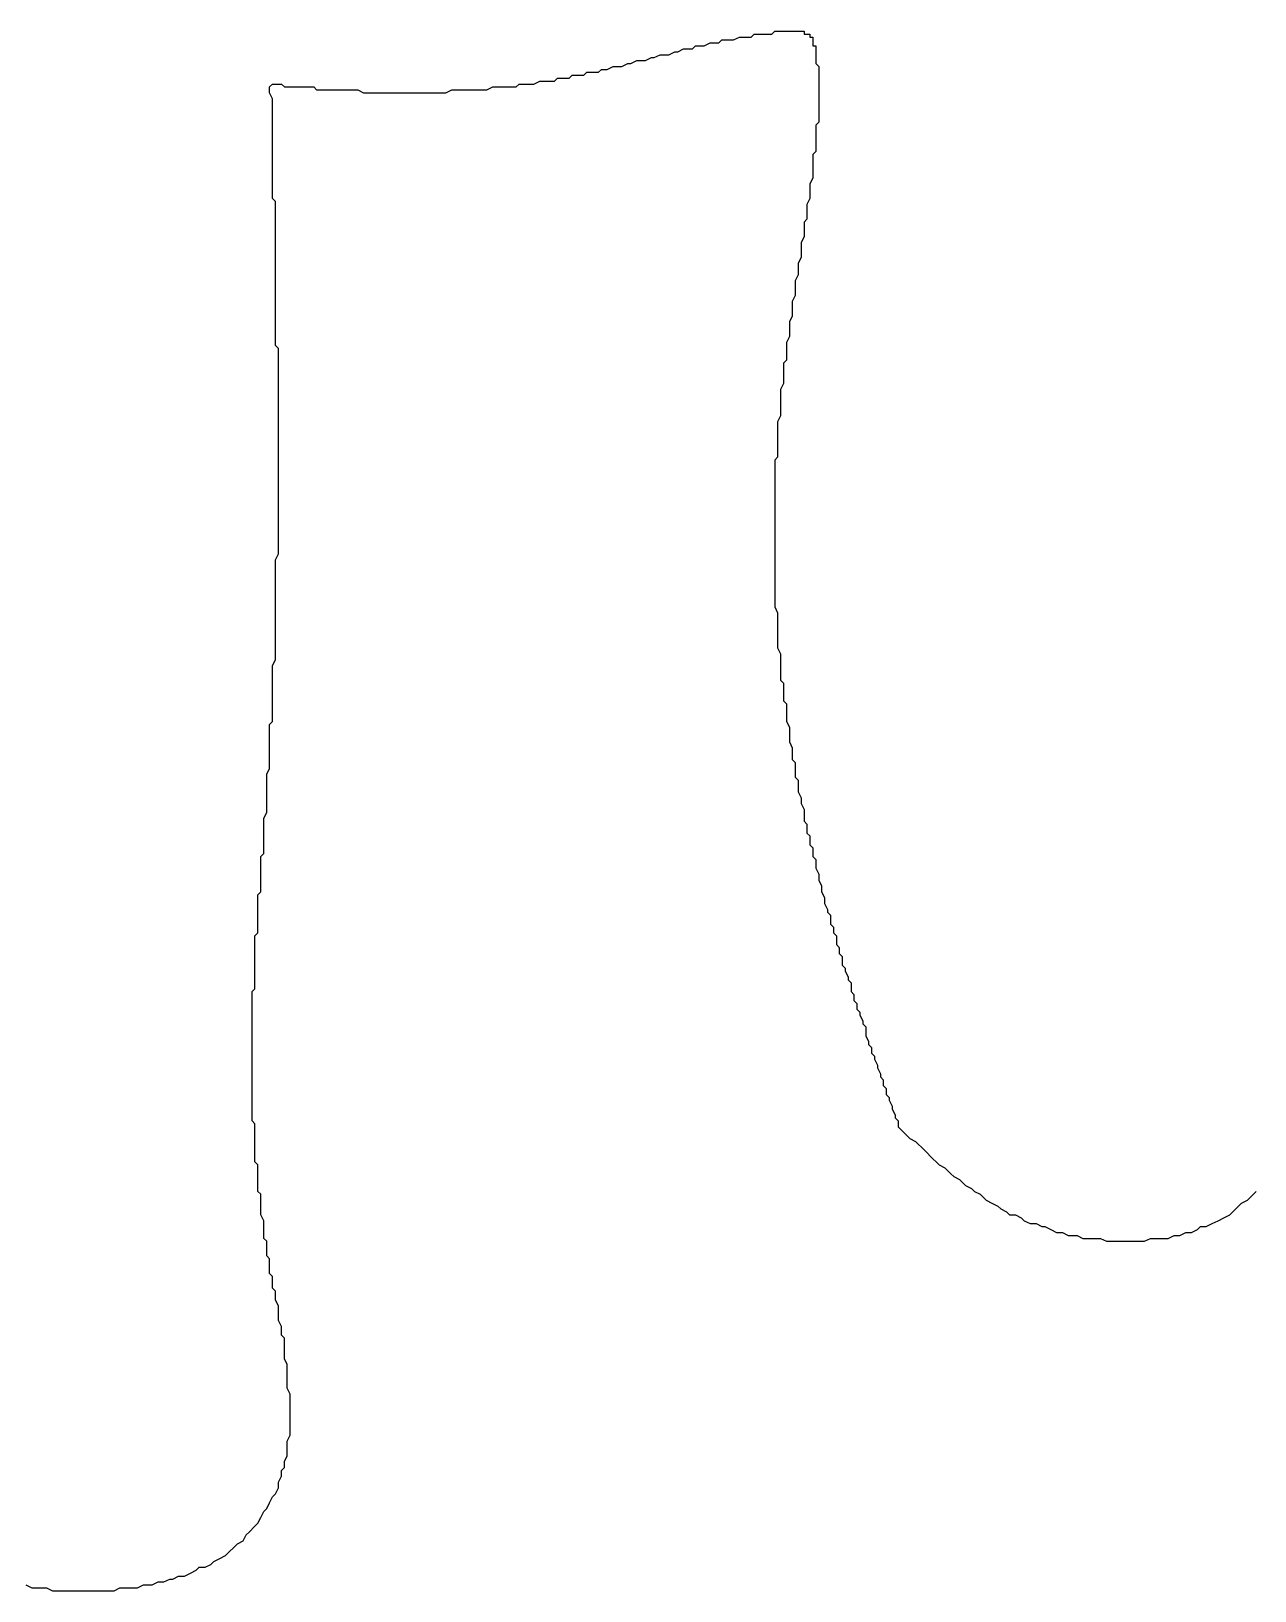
# Model space of a CAD drawing. Header units: millimetres. Extents: x 289 to 9778, y -894 to 6380.
# Drawn here: x 7125.58 to 7129.75, y -409.53 to -404.22 of the extents above; entities that cross this region are included whole.
import ezdxf

# ---------------------------------------------------------------- set-up
doc = ezdxf.new("R2010")
doc.units = ezdxf.units.MM

msp = doc.modelspace()

# ---------------------------------------------------------------- linework, layer by layer
msp.add_polyline3d([(7125.5601, -409.5125, 0), (7125.5801, -409.5225, 0), (7125.6001, -409.5225, 0), (7125.6101, -409.5225, 0), (7125.6301, -409.5225, 0), (7125.6501, -409.5325, 0), (7125.6701, -409.5325, 0), (7125.6901, -409.5325, 0), (7125.7101, -409.5325, 0), (7125.7301, -409.5325, 0), (7125.7501, -409.5325, 0), (7125.7701, -409.5325, 0), (7125.7901, -409.5325, 0), (7125.8101, -409.5325, 0), (7125.8201, -409.5325, 0), (7125.8401, -409.5325, 0), (7125.8601, -409.5325, 0), (7125.8801, -409.5225, 0), (7125.9001, -409.5225, 0), (7125.9201, -409.5225, 0), (7125.9401, -409.5225, 0), (7125.9601, -409.5125, 0), (7125.9701, -409.5125, 0), (7125.9901, -409.5125, 0), (7126.0101, -409.5025, 0), (7126.0301, -409.5025, 0), (7126.0501, -409.4925, 0), (7126.0601, -409.4925, 0), (7126.0801, -409.4825, 0), (7126.1001, -409.4825, 0), (7126.1201, -409.4725, 0), (7126.1401, -409.4625, 0), (7126.1501, -409.4525, 0), (7126.1701, -409.4525, 0), (7126.1901, -409.4425, 0), (7126.2001, -409.4325, 0), (7126.2201, -409.4225, 0), (7126.2401, -409.4125, 0), (7126.2501, -409.4025, 0), (7126.2701, -409.3825, 0), (7126.2801, -409.3725, 0), (7126.3001, -409.3625, 0), (7126.3101, -409.3425, 0), (7126.3201, -409.3325, 0), (7126.3401, -409.3125, 0), (7126.3501, -409.3025, 0), (7126.3601, -409.2825, 0), (7126.3701, -409.2625, 0), (7126.3801, -409.2525, 0), (7126.3901, -409.2325, 0), (7126.4001, -409.2125, 0), (7126.4101, -409.2025, 0), (7126.4201, -409.1825, 0), (7126.4201, -409.1625, 0), (7126.4301, -409.1425, 0), (7126.4301, -409.1225, 0), (7126.4401, -409.1125, 0), (7126.4401, -409.0925, 0), (7126.4501, -409.0725, 0), (7126.4501, -409.0525, 0), (7126.4501, -409.0325, 0), (7126.4501, -409.0225, 0), (7126.4601, -409.0025, 0), (7126.4601, -408.9825, 0), (7126.4601, -408.9625, 0), (7126.4601, -408.9525, 0), (7126.4601, -408.9325, 0), (7126.4601, -408.9125, 0), (7126.4601, -408.9025, 0), (7126.4601, -408.8825, 0), (7126.4601, -408.8625, 0), (7126.4501, -408.8425, 0), (7126.4501, -408.8325, 0), (7126.4501, -408.8125, 0), (7126.4501, -408.7925, 0), (7126.4501, -408.7825, 0), (7126.4501, -408.7625, 0), (7126.4401, -408.7425, 0), (7126.4401, -408.7225, 0), (7126.4401, -408.7125, 0), (7126.4401, -408.6925, 0), (7126.4401, -408.6725, 0), (7126.4301, -408.6625, 0), (7126.4301, -408.6425, 0), (7126.4301, -408.6325, 0), (7126.4201, -408.6125, 0), (7126.4201, -408.5925, 0), (7126.4201, -408.5825, 0), (7126.4201, -408.5625, 0), (7126.4101, -408.5425, 0), (7126.4101, -408.5325, 0), (7126.4101, -408.5125, 0), (7126.4001, -408.5025, 0), (7126.4001, -408.4825, 0), (7126.4001, -408.4625, 0), (7126.3901, -408.4525, 0), (7126.3901, -408.4325, 0), (7126.3901, -408.4225, 0), (7126.3901, -408.4025, 0), (7126.3801, -408.3925, 0), (7126.3801, -408.3725, 0), (7126.3801, -408.3625, 0), (7126.3801, -408.3425, 0), (7126.3701, -408.3325, 0), (7126.3701, -408.3125, 0), (7126.3701, -408.3025, 0), (7126.3701, -408.2825, 0), (7126.3701, -408.2725, 0), (7126.3601, -408.2525, 0), (7126.3601, -408.2425, 0), (7126.3601, -408.2325, 0), (7126.3601, -408.2125, 0), (7126.3601, -408.2025, 0), (7126.3601, -408.1825, 0), (7126.3501, -408.1725, 0), (7126.3501, -408.1525, 0), (7126.3501, -408.1425, 0), (7126.3501, -408.1325, 0), (7126.3501, -408.1125, 0), (7126.3501, -408.1025, 0), (7126.3501, -408.0825, 0), (7126.3401, -408.0725, 0), (7126.3401, -408.0625, 0), (7126.3401, -408.0425, 0), (7126.3401, -408.0325, 0), (7126.3401, -408.0125, 0), (7126.3401, -408.0025, 0), (7126.3401, -407.9925, 0), (7126.3401, -407.9725, 0), (7126.3401, -407.9625, 0), (7126.3401, -407.9425, 0), (7126.3301, -407.9325, 0), (7126.3301, -407.9225, 0), (7126.3301, -407.9025, 0), (7126.3301, -407.8925, 0), (7126.3301, -407.8825, 0), (7126.3301, -407.8625, 0), (7126.3301, -407.8525, 0), (7126.3301, -407.8425, 0), (7126.3301, -407.8225, 0), (7126.3301, -407.8125, 0), (7126.3301, -407.7925, 0), (7126.3301, -407.7825, 0), (7126.3301, -407.7725, 0), (7126.3301, -407.7525, 0), (7126.3301, -407.7425, 0), (7126.3301, -407.7325, 0), (7126.3301, -407.7125, 0), (7126.3301, -407.7025, 0), (7126.3301, -407.6925, 0), (7126.3301, -407.6725, 0), (7126.3301, -407.6625, 0), (7126.3301, -407.6525, 0), (7126.3301, -407.6325, 0), (7126.3301, -407.6225, 0), (7126.3301, -407.6125, 0), (7126.3301, -407.5925, 0), (7126.3301, -407.5825, 0), (7126.3301, -407.5725, 0), (7126.3301, -407.5525, 0), (7126.3301, -407.5425, 0), (7126.3301, -407.5325, 0), (7126.3301, -407.5125, 0), (7126.3301, -407.5025, 0), (7126.3301, -407.4925, 0), (7126.3401, -407.4825, 0), (7126.3401, -407.4625, 0), (7126.3401, -407.4525, 0), (7126.3401, -407.4425, 0), (7126.3401, -407.4225, 0), (7126.3401, -407.4125, 0), (7126.3401, -407.4025, 0), (7126.3401, -407.3825, 0), (7126.3401, -407.3725, 0), (7126.3401, -407.3625, 0), (7126.3401, -407.3425, 0), (7126.3401, -407.3325, 0), (7126.3401, -407.3225, 0), (7126.3401, -407.3025, 0), (7126.3501, -407.2925, 0), (7126.3501, -407.2825, 0), (7126.3501, -407.2725, 0), (7126.3501, -407.2525, 0), (7126.3501, -407.2425, 0), (7126.3501, -407.2325, 0), (7126.3501, -407.2125, 0), (7126.3501, -407.2025, 0), (7126.3501, -407.1925, 0), (7126.3501, -407.1725, 0), (7126.3501, -407.1625, 0), (7126.3601, -407.1525, 0), (7126.3601, -407.1325, 0), (7126.3601, -407.1225, 0), (7126.3601, -407.1125, 0), (7126.3601, -407.0925, 0), (7126.3601, -407.0825, 0), (7126.3601, -407.0725, 0), (7126.3601, -407.0525, 0), (7126.3601, -407.0425, 0), (7126.3601, -407.0325, 0), (7126.3701, -407.0225, 0), (7126.3701, -407.0025, 0), (7126.3701, -406.9925, 0), (7126.3701, -406.9825, 0), (7126.3701, -406.9625, 0), (7126.3701, -406.9525, 0), (7126.3701, -406.9425, 0), (7126.3701, -406.9225, 0), (7126.3701, -406.9125, 0), (7126.3701, -406.9025, 0), (7126.3801, -406.8825, 0), (7126.3801, -406.8725, 0), (7126.3801, -406.8625, 0), (7126.3801, -406.8425, 0), (7126.3801, -406.8325, 0), (7126.3801, -406.8125, 0), (7126.3801, -406.8025, 0), (7126.3801, -406.7925, 0), (7126.3801, -406.7725, 0), (7126.3801, -406.7625, 0), (7126.3801, -406.7525, 0), (7126.3901, -406.7325, 0), (7126.3901, -406.7225, 0), (7126.3901, -406.7125, 0), (7126.3901, -406.6925, 0), (7126.3901, -406.6825, 0), (7126.3901, -406.6725, 0), (7126.3901, -406.6525, 0), (7126.3901, -406.6425, 0), (7126.3901, -406.6325, 0), (7126.3901, -406.6125, 0), (7126.3901, -406.6025, 0), (7126.3901, -406.5825, 0), (7126.4001, -406.5725, 0), (7126.4001, -406.5625, 0), (7126.4001, -406.5425, 0), (7126.4001, -406.5325, 0), (7126.4001, -406.5225, 0), (7126.4001, -406.5025, 0), (7126.4001, -406.4925, 0), (7126.4001, -406.4725, 0), (7126.4001, -406.4625, 0), (7126.4001, -406.4525, 0), (7126.4001, -406.4325, 0), (7126.4001, -406.4225, 0), (7126.4001, -406.4125, 0), (7126.4001, -406.3925, 0), (7126.4001, -406.3825, 0), (7126.4101, -406.3625, 0), (7126.4101, -406.3525, 0), (7126.4101, -406.3425, 0), (7126.4101, -406.3225, 0), (7126.4101, -406.3125, 0), (7126.4101, -406.3025, 0), (7126.4101, -406.2825, 0), (7126.4101, -406.2725, 0), (7126.4101, -406.2525, 0), (7126.4101, -406.2425, 0), (7126.4101, -406.2325, 0), (7126.4101, -406.2125, 0), (7126.4101, -406.2025, 0), (7126.4101, -406.1925, 0), (7126.4101, -406.1725, 0), (7126.4101, -406.1625, 0), (7126.4101, -406.1425, 0), (7126.4101, -406.1325, 0), (7126.4101, -406.1225, 0), (7126.4101, -406.1025, 0), (7126.4101, -406.0925, 0), (7126.4101, -406.0725, 0), (7126.4101, -406.0625, 0), (7126.4101, -406.0525, 0), (7126.4101, -406.0325, 0), (7126.4101, -406.0225, 0), (7126.4201, -406.0025, 0), (7126.4201, -405.9925, 0), (7126.4201, -405.9825, 0), (7126.4201, -405.9625, 0), (7126.4201, -405.9525, 0), (7126.4201, -405.9325, 0), (7126.4201, -405.9225, 0), (7126.4201, -405.9125, 0), (7126.4201, -405.8925, 0), (7126.4201, -405.8825, 0), (7126.4201, -405.8625, 0), (7126.4201, -405.8525, 0), (7126.4201, -405.8425, 0), (7126.4201, -405.8225, 0), (7126.4201, -405.8125, 0), (7126.4201, -405.7925, 0), (7126.4201, -405.7825, 0), (7126.4201, -405.7725, 0), (7126.4201, -405.7525, 0), (7126.4201, -405.7425, 0), (7126.4201, -405.7225, 0), (7126.4201, -405.7125, 0), (7126.4201, -405.7025, 0), (7126.4201, -405.6825, 0), (7126.4201, -405.6725, 0), (7126.4201, -405.6525, 0), (7126.4201, -405.6425, 0), (7126.4201, -405.6325, 0), (7126.4201, -405.6125, 0), (7126.4201, -405.6025, 0), (7126.4201, -405.5825, 0), (7126.4201, -405.5725, 0), (7126.4201, -405.5625, 0), (7126.4201, -405.5425, 0), (7126.4201, -405.5325, 0), (7126.4201, -405.5125, 0), (7126.4201, -405.5025, 0), (7126.4201, -405.4925, 0), (7126.4201, -405.4725, 0), (7126.4201, -405.4625, 0), (7126.4201, -405.4425, 0), (7126.4201, -405.4325, 0), (7126.4201, -405.4125, 0), (7126.4201, -405.4025, 0), (7126.4201, -405.3925, 0), (7126.4201, -405.3725, 0), (7126.4201, -405.3625, 0), (7126.4201, -405.3425, 0), (7126.4201, -405.3325, 0), (7126.4201, -405.3225, 0), (7126.4201, -405.3025, 0), (7126.4101, -405.2925, 0), (7126.4101, -405.2725, 0), (7126.4101, -405.2625, 0), (7126.4101, -405.2525, 0), (7126.4101, -405.2325, 0), (7126.4101, -405.2225, 0), (7126.4101, -405.2025, 0), (7126.4101, -405.1925, 0), (7126.4101, -405.1725, 0), (7126.4101, -405.1625, 0), (7126.4101, -405.1525, 0), (7126.4101, -405.1325, 0), (7126.4101, -405.1225, 0), (7126.4101, -405.1025, 0), (7126.4101, -405.0925, 0), (7126.4101, -405.0725, 0), (7126.4101, -405.0625, 0), (7126.4101, -405.0525, 0), (7126.4101, -405.0325, 0), (7126.4101, -405.0225, 0), (7126.4101, -405.0025, 0), (7126.4101, -404.9925, 0), (7126.4101, -404.9825, 0), (7126.4101, -404.9625, 0), (7126.4101, -404.9525, 0), (7126.4101, -404.9325, 0), (7126.4101, -404.9225, 0), (7126.4101, -404.9025, 0), (7126.4101, -404.8925, 0), (7126.4101, -404.8825, 0), (7126.4101, -404.8625, 0), (7126.4101, -404.8525, 0), (7126.4101, -404.8325, 0), (7126.4101, -404.8225, 0), (7126.4101, -404.8025, 0), (7126.4001, -404.7925, 0), (7126.4001, -404.7825, 0), (7126.4001, -404.7625, 0), (7126.4001, -404.7525, 0), (7126.4001, -404.7325, 0), (7126.4001, -404.7225, 0), (7126.4001, -404.7125, 0), (7126.4001, -404.6925, 0), (7126.4001, -404.6825, 0), (7126.4001, -404.6625, 0), (7126.4001, -404.6525, 0), (7126.4001, -404.6325, 0), (7126.4001, -404.6225, 0), (7126.4001, -404.6125, 0), (7126.4001, -404.5925, 0), (7126.4001, -404.5825, 0), (7126.4001, -404.5625, 0), (7126.4001, -404.5525, 0), (7126.4001, -404.5325, 0), (7126.4001, -404.5225, 0), (7126.4001, -404.5125, 0), (7126.4001, -404.4925, 0), (7126.4001, -404.4825, 0), (7126.4001, -404.4625, 0), (7126.4001, -404.4525, 0), (7126.3901, -404.4325, 0), (7126.3901, -404.4225, 0), (7126.3901, -404.4125, 0), (7126.4001, -404.4025, 0), (7126.4201, -404.4025, 0), (7126.4301, -404.4025, 0), (7126.4401, -404.4125, 0), (7126.4601, -404.4125, 0), (7126.4701, -404.4125, 0), (7126.4801, -404.4125, 0), (7126.5001, -404.4125, 0), (7126.5101, -404.4125, 0), (7126.5301, -404.4125, 0), (7126.5401, -404.4125, 0), (7126.5501, -404.4225, 0), (7126.5701, -404.4225, 0), (7126.5801, -404.4225, 0), (7126.6001, -404.4225, 0), (7126.6101, -404.4225, 0), (7126.6201, -404.4225, 0), (7126.6401, -404.4225, 0), (7126.6501, -404.4225, 0), (7126.6701, -404.4225, 0), (7126.6801, -404.4225, 0), (7126.6901, -404.4225, 0), (7126.7101, -404.4325, 0), (7126.7201, -404.4325, 0), (7126.7401, -404.4325, 0), (7126.7501, -404.4325, 0), (7126.7701, -404.4325, 0), (7126.7801, -404.4325, 0), (7126.8001, -404.4325, 0), (7126.8101, -404.4325, 0), (7126.8301, -404.4325, 0), (7126.8401, -404.4325, 0), (7126.8601, -404.4325, 0), (7126.8701, -404.4325, 0), (7126.8901, -404.4325, 0), (7126.9001, -404.4325, 0), (7126.9201, -404.4325, 0), (7126.9301, -404.4325, 0), (7126.9501, -404.4325, 0), (7126.9601, -404.4325, 0), (7126.9801, -404.4325, 0), (7126.9901, -404.4325, 0), (7127.0101, -404.4225, 0), (7127.0201, -404.4225, 0), (7127.0401, -404.4225, 0), (7127.0501, -404.4225, 0), (7127.0701, -404.4225, 0), (7127.0801, -404.4225, 0), (7127.1001, -404.4225, 0), (7127.1101, -404.4225, 0), (7127.1301, -404.4225, 0), (7127.1501, -404.4125, 0), (7127.1601, -404.4125, 0), (7127.1801, -404.4125, 0), (7127.1901, -404.4125, 0), (7127.2101, -404.4125, 0), (7127.2301, -404.4125, 0), (7127.2401, -404.4025, 0), (7127.2601, -404.4025, 0), (7127.2701, -404.4025, 0), (7127.2901, -404.4025, 0), (7127.3101, -404.3925, 0), (7127.3201, -404.3925, 0), (7127.3401, -404.3925, 0), (7127.3601, -404.3925, 0), (7127.3701, -404.3825, 0), (7127.3901, -404.3825, 0), (7127.4101, -404.3825, 0), (7127.4201, -404.3725, 0), (7127.4401, -404.3725, 0), (7127.4601, -404.3725, 0), (7127.4701, -404.3625, 0), (7127.4901, -404.3625, 0), (7127.5101, -404.3625, 0), (7127.5201, -404.3525, 0), (7127.5401, -404.3525, 0), (7127.5601, -404.3425, 0), (7127.5701, -404.3425, 0), (7127.5901, -404.3425, 0), (7127.6101, -404.3325, 0), (7127.6201, -404.3325, 0), (7127.6401, -404.3225, 0), (7127.6601, -404.3225, 0), (7127.6701, -404.3225, 0), (7127.6901, -404.3125, 0), (7127.7001, -404.3125, 0), (7127.7201, -404.3025, 0), (7127.7401, -404.3025, 0), (7127.7501, -404.3025, 0), (7127.7701, -404.2925, 0), (7127.7801, -404.2925, 0), (7127.8001, -404.2825, 0), (7127.8101, -404.2825, 0), (7127.8301, -404.2825, 0), (7127.8401, -404.2725, 0), (7127.8601, -404.2725, 0), (7127.8701, -404.2725, 0), (7127.8901, -404.2625, 0), (7127.9001, -404.2625, 0), (7127.9201, -404.2625, 0), (7127.9301, -404.2525, 0), (7127.9501, -404.2525, 0), (7127.9601, -404.2525, 0), (7127.9701, -404.2525, 0), (7127.9901, -404.2425, 0), (7128.0001, -404.2425, 0), (7128.0101, -404.2425, 0), (7128.0301, -404.2425, 0), (7128.0401, -404.2325, 0), (7128.0501, -404.2325, 0), (7128.0601, -404.2325, 0), (7128.0701, -404.2325, 0), (7128.0901, -404.2325, 0), (7128.1001, -404.2325, 0), (7128.1101, -404.2225, 0), (7128.1201, -404.2225, 0), (7128.1301, -404.2225, 0), (7128.1401, -404.2225, 0), (7128.1501, -404.2225, 0), (7128.1501, -404.2225, 0), (7128.1601, -404.2225, 0), (7128.1701, -404.2225, 0), (7128.1801, -404.2225, 0), (7128.1901, -404.2225, 0), (7128.1901, -404.2225, 0), (7128.2001, -404.2225, 0), (7128.2001, -404.2225, 0), (7128.2101, -404.2225, 0), (7128.2101, -404.2325, 0), (7128.2201, -404.2325, 0), (7128.2201, -404.2325, 0), (7128.2201, -404.2325, 0), (7128.2201, -404.2325, 0), (7128.2301, -404.2325, 0), (7128.2301, -404.2325, 0), (7128.2301, -404.2325, 0), (7128.2301, -404.2325, 0), (7128.2301, -404.2325, 0), (7128.2301, -404.2325, 0), (7128.2301, -404.2325, 0), (7128.2301, -404.2425, 0), (7128.2301, -404.2425, 0), (7128.2301, -404.2425, 0), (7128.2401, -404.2425, 0), (7128.2401, -404.2525, 0), (7128.2401, -404.2525, 0), (7128.2401, -404.2625, 0), (7128.2401, -404.2625, 0), (7128.2401, -404.2725, 0), (7128.2501, -404.2725, 0), (7128.2501, -404.2825, 0), (7128.2501, -404.2925, 0), (7128.2501, -404.2925, 0), (7128.2501, -404.3025, 0), (7128.2501, -404.3125, 0), (7128.2501, -404.3225, 0), (7128.2501, -404.3325, 0), (7128.2601, -404.3425, 0), (7128.2601, -404.3525, 0), (7128.2601, -404.3625, 0), (7128.2601, -404.3725, 0), (7128.2601, -404.3825, 0), (7128.2601, -404.3925, 0), (7128.2601, -404.4025, 0), (7128.2601, -404.4125, 0), (7128.2601, -404.4225, 0), (7128.2601, -404.4325, 0), (7128.2601, -404.4525, 0), (7128.2601, -404.4625, 0), (7128.2601, -404.4725, 0), (7128.2601, -404.4825, 0), (7128.2601, -404.5025, 0), (7128.2601, -404.5125, 0), (7128.2601, -404.5325, 0), (7128.2501, -404.5425, 0), (7128.2501, -404.5525, 0), (7128.2501, -404.5725, 0), (7128.2501, -404.5825, 0), (7128.2501, -404.6025, 0), (7128.2501, -404.6125, 0), (7128.2501, -404.6325, 0), (7128.2401, -404.6425, 0), (7128.2401, -404.6625, 0), (7128.2401, -404.6725, 0), (7128.2401, -404.6925, 0), (7128.2401, -404.7125, 0), (7128.2401, -404.7225, 0), (7128.2301, -404.7425, 0), (7128.2301, -404.7625, 0), (7128.2301, -404.7725, 0), (7128.2301, -404.7925, 0), (7128.2201, -404.8125, 0), (7128.2201, -404.8225, 0), (7128.2201, -404.8425, 0), (7128.2201, -404.8625, 0), (7128.2101, -404.8725, 0), (7128.2101, -404.8925, 0), (7128.2101, -404.9125, 0), (7128.2101, -404.9225, 0), (7128.2001, -404.9425, 0), (7128.2001, -404.9625, 0), (7128.2001, -404.9825, 0), (7128.2001, -404.9925, 0), (7128.1901, -405.0125, 0), (7128.1901, -405.0325, 0), (7128.1901, -405.0525, 0), (7128.1801, -405.0725, 0), (7128.1801, -405.0825, 0), (7128.1801, -405.1025, 0), (7128.1801, -405.1225, 0), (7128.1701, -405.1425, 0), (7128.1701, -405.1625, 0), (7128.1701, -405.1725, 0), (7128.1701, -405.1925, 0), (7128.1601, -405.2125, 0), (7128.1601, -405.2325, 0), (7128.1601, -405.2525, 0), (7128.1601, -405.2625, 0), (7128.1501, -405.2825, 0), (7128.1501, -405.3025, 0), (7128.1501, -405.3225, 0), (7128.1501, -405.3425, 0), (7128.1401, -405.3525, 0), (7128.1401, -405.3725, 0), (7128.1401, -405.3925, 0), (7128.1401, -405.4125, 0), (7128.1401, -405.4225, 0), (7128.1301, -405.4425, 0), (7128.1301, -405.4625, 0), (7128.1301, -405.4825, 0), (7128.1301, -405.5025, 0), (7128.1301, -405.5125, 0), (7128.1301, -405.5325, 0), (7128.1201, -405.5525, 0), (7128.1201, -405.5625, 0), (7128.1201, -405.5825, 0), (7128.1201, -405.6025, 0), (7128.1201, -405.6225, 0), (7128.1201, -405.6325, 0), (7128.1201, -405.6525, 0), (7128.1201, -405.6725, 0), (7128.1101, -405.6825, 0), (7128.1101, -405.7025, 0), (7128.1101, -405.7225, 0), (7128.1101, -405.7325, 0), (7128.1101, -405.7525, 0), (7128.1101, -405.7725, 0), (7128.1101, -405.7825, 0), (7128.1101, -405.8025, 0), (7128.1101, -405.8225, 0), (7128.1101, -405.8325, 0), (7128.1101, -405.8525, 0), (7128.1101, -405.8725, 0), (7128.1101, -405.8825, 0), (7128.1101, -405.9025, 0), (7128.1101, -405.9225, 0), (7128.1101, -405.9325, 0), (7128.1101, -405.9525, 0), (7128.1101, -405.9625, 0), (7128.1101, -405.9825, 0), (7128.1101, -406.0025, 0), (7128.1101, -406.0125, 0), (7128.1101, -406.0325, 0), (7128.1101, -406.0425, 0), (7128.1101, -406.0625, 0), (7128.1101, -406.0825, 0), (7128.1101, -406.0925, 0), (7128.1101, -406.1125, 0), (7128.1101, -406.1225, 0), (7128.1101, -406.1425, 0), (7128.1101, -406.1525, 0), (7128.1101, -406.1725, 0), (7128.1101, -406.1825, 0), (7128.1201, -406.2025, 0), (7128.1201, -406.2225, 0), (7128.1201, -406.2325, 0), (7128.1201, -406.2525, 0), (7128.1201, -406.2625, 0), (7128.1201, -406.2825, 0), (7128.1201, -406.2925, 0), (7128.1201, -406.3125, 0), (7128.1201, -406.3225, 0), (7128.1301, -406.3425, 0), (7128.1301, -406.3525, 0), (7128.1301, -406.3725, 0), (7128.1301, -406.3825, 0), (7128.1301, -406.4025, 0), (7128.1301, -406.4125, 0), (7128.1301, -406.4325, 0), (7128.1401, -406.4425, 0), (7128.1401, -406.4625, 0), (7128.1401, -406.4725, 0), (7128.1401, -406.4825, 0), (7128.1401, -406.5025, 0), (7128.1501, -406.5125, 0), (7128.1501, -406.5325, 0), (7128.1501, -406.5425, 0), (7128.1501, -406.5625, 0), (7128.1501, -406.5725, 0), (7128.1601, -406.5925, 0), (7128.1601, -406.6025, 0), (7128.1601, -406.6125, 0), (7128.1601, -406.6325, 0), (7128.1601, -406.6425, 0), (7128.1701, -406.6625, 0), (7128.1701, -406.6725, 0), (7128.1701, -406.6925, 0), (7128.1701, -406.7025, 0), (7128.1801, -406.7125, 0), (7128.1801, -406.7325, 0), (7128.1801, -406.7425, 0), (7128.1801, -406.7625, 0), (7128.1901, -406.7725, 0), (7128.1901, -406.7825, 0), (7128.1901, -406.8025, 0), (7128.1901, -406.8125, 0), (7128.2001, -406.8325, 0), (7128.2001, -406.8425, 0), (7128.2001, -406.8525, 0), (7128.2101, -406.8725, 0), (7128.2101, -406.8825, 0), (7128.2101, -406.8925, 0), (7128.2101, -406.9125, 0), (7128.2201, -406.9225, 0), (7128.2201, -406.9425, 0), (7128.2201, -406.9525, 0), (7128.2301, -406.9625, 0), (7128.2301, -406.9825, 0), (7128.2301, -406.9925, 0), (7128.2401, -407.0025, 0), (7128.2401, -407.0225, 0), (7128.2401, -407.0325, 0), (7128.2501, -407.0425, 0), (7128.2501, -407.0625, 0), (7128.2501, -407.0725, 0), (7128.2601, -407.0925, 0), (7128.2601, -407.1025, 0), (7128.2601, -407.1125, 0), (7128.2701, -407.1325, 0), (7128.2701, -407.1425, 0), (7128.2701, -407.1525, 0), (7128.2801, -407.1725, 0), (7128.2801, -407.1825, 0), (7128.2801, -407.1925, 0), (7128.2901, -407.2125, 0), (7128.2901, -407.2225, 0), (7128.3001, -407.2325, 0), (7128.3001, -407.2525, 0), (7128.3001, -407.2625, 0), (7128.3101, -407.2725, 0), (7128.3101, -407.2925, 0), (7128.3201, -407.3025, 0), (7128.3201, -407.3225, 0), (7128.3201, -407.3325, 0), (7128.3301, -407.3425, 0), (7128.3301, -407.3625, 0), (7128.3401, -407.3725, 0), (7128.3401, -407.3825, 0), (7128.3401, -407.4025, 0), (7128.3501, -407.4125, 0), (7128.3501, -407.4225, 0), (7128.3601, -407.4425, 0), (7128.3601, -407.4525, 0), (7128.3701, -407.4625, 0), (7128.3701, -407.4825, 0), (7128.3701, -407.4925, 0), (7128.3801, -407.5025, 0), (7128.3801, -407.5225, 0), (7128.3901, -407.5325, 0), (7128.3901, -407.5525, 0), (7128.4001, -407.5625, 0), (7128.4001, -407.5725, 0), (7128.4101, -407.5925, 0), (7128.4101, -407.6025, 0), (7128.4201, -407.6125, 0), (7128.4201, -407.6325, 0), (7128.4201, -407.6425, 0), (7128.4301, -407.6625, 0), (7128.4301, -407.6725, 0), (7128.4401, -407.6825, 0), (7128.4401, -407.7025, 0), (7128.4501, -407.7125, 0), (7128.4501, -407.7225, 0), (7128.4601, -407.7425, 0), (7128.4601, -407.7525, 0), (7128.4701, -407.7725, 0), (7128.4701, -407.7825, 0), (7128.4801, -407.7925, 0), (7128.4801, -407.8125, 0), (7128.4901, -407.8225, 0), (7128.4901, -407.8425, 0), (7128.5001, -407.8525, 0), (7128.5001, -407.8625, 0), (7128.5101, -407.8825, 0), (7128.5101, -407.8925, 0), (7128.5201, -407.9125, 0), (7128.5201, -407.9225, 0), (7128.5301, -407.9325, 0), (7128.5301, -407.9525, 0), (7128.5401, -407.9625, 0), (7128.5501, -407.9725, 0), (7128.5601, -407.9825, 0), (7128.5701, -407.9925, 0), (7128.5901, -408.0025, 0), (7128.6001, -408.0125, 0), (7128.6101, -408.0225, 0), (7128.6201, -408.0325, 0), (7128.6301, -408.0425, 0), (7128.6401, -408.0525, 0), (7128.6501, -408.0625, 0), (7128.6601, -408.0725, 0), (7128.6701, -408.0825, 0), (7128.6901, -408.0925, 0), (7128.7001, -408.1025, 0), (7128.7101, -408.1125, 0), (7128.7201, -408.1225, 0), (7128.7401, -408.1325, 0), (7128.7501, -408.1425, 0), (7128.7601, -408.1525, 0), (7128.7801, -408.1625, 0), (7128.7901, -408.1725, 0), (7128.8101, -408.1825, 0), (7128.8201, -408.1925, 0), (7128.8301, -408.2025, 0), (7128.8501, -408.2125, 0), (7128.8701, -408.2225, 0), (7128.8801, -408.2325, 0), (7128.9001, -408.2425, 0), (7128.9101, -408.2525, 0), (7128.9301, -408.2525, 0), (7128.9501, -408.2625, 0), (7128.9601, -408.2725, 0), (7128.9801, -408.2825, 0), (7129.0001, -408.2825, 0), (7129.0201, -408.2925, 0), (7129.0301, -408.2925, 0), (7129.0501, -408.3025, 0), (7129.0701, -408.3125, 0), (7129.0901, -408.3125, 0), (7129.1101, -408.3225, 0), (7129.1301, -408.3225, 0), (7129.1401, -408.3225, 0), (7129.1601, -408.3325, 0), (7129.1801, -408.3325, 0), (7129.2001, -408.3325, 0), (7129.2201, -408.3325, 0), (7129.2401, -408.3425, 0), (7129.2601, -408.3425, 0), (7129.2801, -408.3425, 0), (7129.3001, -408.3425, 0), (7129.3201, -408.3425, 0), (7129.3401, -408.3425, 0), (7129.3501, -408.3425, 0), (7129.3701, -408.3425, 0), (7129.3901, -408.3325, 0), (7129.4101, -408.3325, 0), (7129.4301, -408.3325, 0), (7129.4501, -408.3325, 0), (7129.4701, -408.3225, 0), (7129.4901, -408.3225, 0), (7129.5101, -408.3125, 0), (7129.5301, -408.3125, 0), (7129.5501, -408.3025, 0), (7129.5601, -408.2925, 0), (7129.5801, -408.2925, 0), (7129.6001, -408.2825, 0), (7129.6201, -408.2725, 0), (7129.6401, -408.2625, 0), (7129.6601, -408.2525, 0), (7129.6701, -408.2425, 0), (7129.6901, -408.2225, 0), (7129.7001, -408.2125, 0), (7129.7201, -408.2025, 0), (7129.7301, -408.1925, 0), (7129.7501, -408.1725, 0)])

doc.saveas('drawing.dxf')
